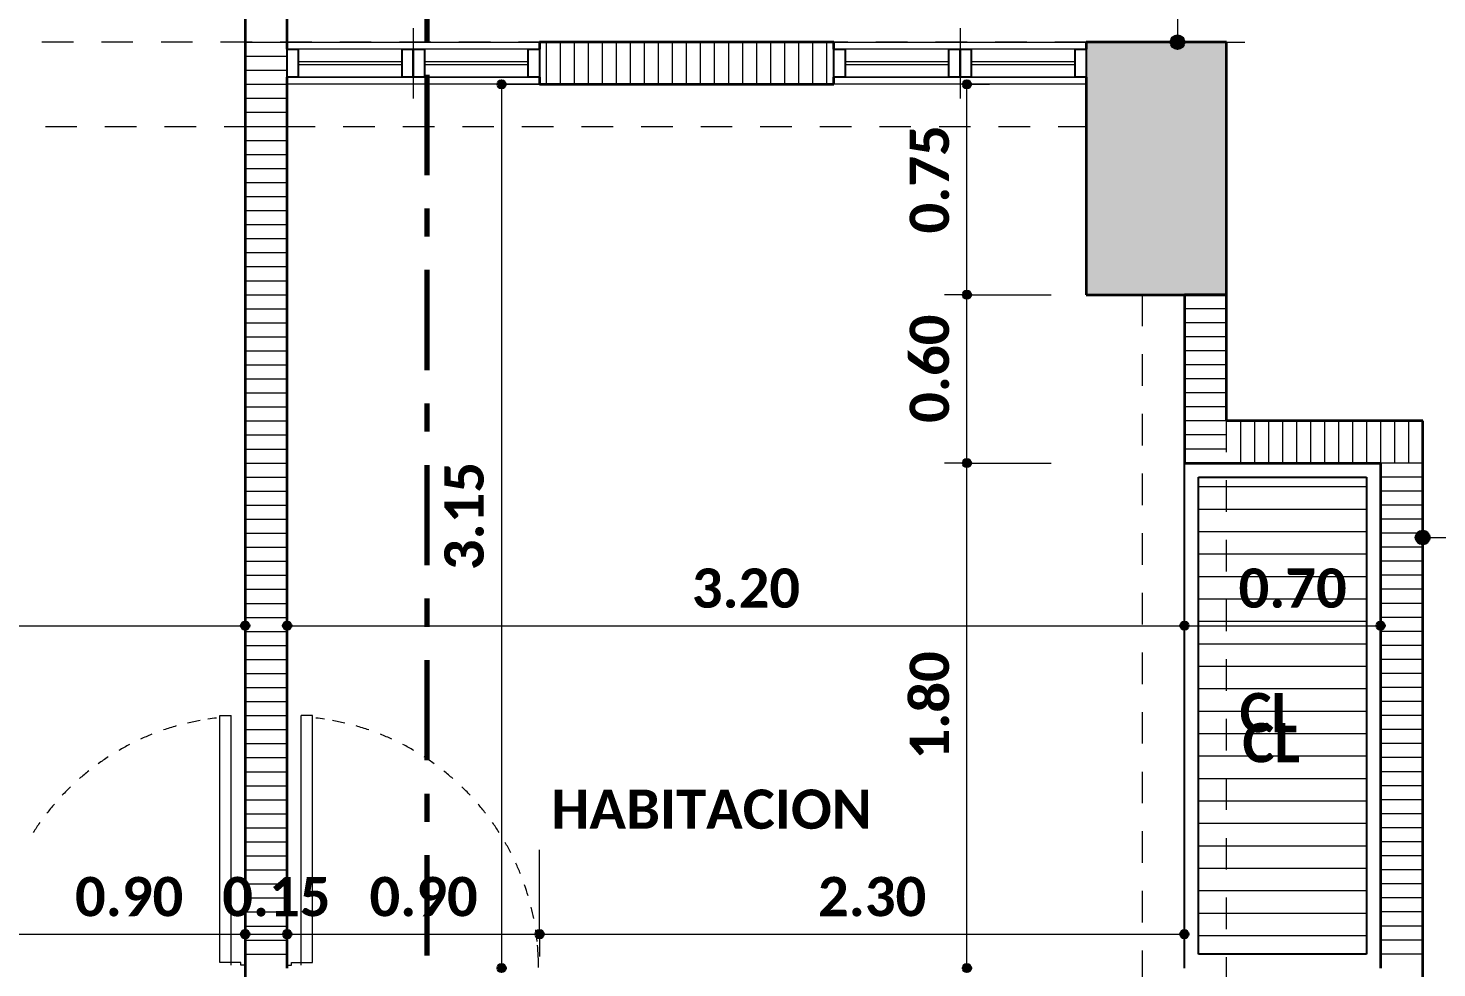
# Model space of a CAD drawing. Header units: metres. Extents: x -144 to 1000, y -717 to 29.
# Drawn here: x 610.31 to 615.34, y -551.67 to -548.33 of the extents above; entities that cross this region are included whole.
import ezdxf

# ---------------------------------------------------------------- set-up
doc = ezdxf.new("R2010")
doc.units = ezdxf.units.M
for name, pattern in [('basculante modificado', [0.18, 0.1125, -0.0675]), ('Dash Dot 3_16_', [0.595313, 0.357187, -0.119063, 0, -0.119063]), ('Derribado', [0.36, 0.24, -0.12])]:
    doc.linetypes.add(name, pattern=pattern)
doc.layers.get('0').update_dxf_attribs({"color": 1})
for name, color, linetype, lineweight in [('A-ANNO-DIMS', 1, 'Continuous', 9), ('A-DETL', 1, 'Continuous', 9), ('A-DETL-GENF', 1, 'Continuous', 9), ('A-DETL-THIN', 1, 'Continuous', 9), ('A-DOOR', 1, 'Continuous', 9), ('A-GENM', 1, 'Continuous', 9), ('A-GLAZ', 1, 'Continuous', 9), ('A-WALL', 4, 'Continuous', 9), ('G-ANNO-SYMB', 1, 'Continuous', 9), ('G-ANNO-TEXT', 2, 'Continuous', 9), ('S-COLS', 7, 'Continuous', 9)]:
    doc.layers.add(name, color=color, linetype=linetype, lineweight=lineweight)
doc.layers.add('A-WALL-PATT', color=7, linetype='Continuous', lineweight=35, true_color=0x9c9c9c)
doc.styles.add('Calibri_B', font='calibrib.ttf', dxfattribs={"height": 0.165})
doc.styles.add('Calibri_B_5', font='calibrib.ttf', dxfattribs={"height": 0.66})

# ---------------------------------------------------------------- blocks, each defined once
blk = doc.blocks.new('P')
at = {"layer": 'A-ANNO-DIMS', "lineweight": 25, "true_color": 0x0000ff}
h = blk.add_hatch(color=5, dxfattribs=at)
edge = h.paths.add_edge_path()
edge.add_arc((609.9877, -485.3688), 0.025, 0, 360)
at = {"layer": 'A-ANNO-DIMS', "lineweight": 25}
h = blk.add_hatch(color=256, dxfattribs=at)
edge = h.paths.add_edge_path()
edge.add_arc((607.5768, -485.519), 0.015, 0, 360)
h = blk.add_hatch(color=256, dxfattribs=at)
edge = h.paths.add_edge_path()
edge.add_arc((609.2366, -485.519), 0.015, 0, 360)
h = blk.add_hatch(color=256, dxfattribs=at)
edge = h.paths.add_edge_path()
edge.add_arc((609.2366, -486.2688), 0.015, 0, 360)
h = blk.add_hatch(color=256, dxfattribs=at)
edge = h.paths.add_edge_path()
edge.add_arc((609.2366, -486.2688), 0.015, 0, 360)
h = blk.add_hatch(color=256, dxfattribs=at)
edge = h.paths.add_edge_path()
edge.add_arc((609.2366, -486.8688), 0.015, 0, 360)
h = blk.add_hatch(color=256, dxfattribs=at)
edge = h.paths.add_edge_path()
edge.add_arc((609.2366, -486.8688), 0.015, 0, 360)
at = {"layer": 'A-ANNO-DIMS', "lineweight": 25, "true_color": 0x0000ff}
h = blk.add_hatch(color=5, dxfattribs=at)
edge = h.paths.add_edge_path()
edge.add_arc((610.8621, -487.1342), 0.025, 0, 360)
at = {"layer": 'A-ANNO-DIMS', "lineweight": 25}
h = blk.add_hatch(color=256, dxfattribs=at)
edge = h.paths.add_edge_path()
edge.add_arc((606.6622, -487.4484), 0.015, 0, 360)
h = blk.add_hatch(color=256, dxfattribs=at)
edge = h.paths.add_edge_path()
edge.add_arc((606.8122, -487.4484), 0.015, 0, 360)
h = blk.add_hatch(color=256, dxfattribs=at)
edge = h.paths.add_edge_path()
edge.add_arc((610.0122, -487.4484), 0.015, 0, 360)
h = blk.add_hatch(color=256, dxfattribs=at)
edge = h.paths.add_edge_path()
edge.add_arc((610.0122, -487.4484), 0.015, 0, 360)
h = blk.add_hatch(color=256, dxfattribs=at)
edge = h.paths.add_edge_path()
edge.add_arc((610.7121, -487.4484), 0.015, 0, 360)
h = blk.add_hatch(color=256, dxfattribs=at)
edge = h.paths.add_edge_path()
edge.add_arc((606.6622, -488.5478), 0.015, 0, 360)
h = blk.add_hatch(color=256, dxfattribs=at)
edge = h.paths.add_edge_path()
edge.add_arc((606.6622, -488.5478), 0.015, 0, 360)
h = blk.add_hatch(color=256, dxfattribs=at)
edge = h.paths.add_edge_path()
edge.add_arc((606.8124, -488.5478), 0.015, 0, 360)
h = blk.add_hatch(color=256, dxfattribs=at)
edge = h.paths.add_edge_path()
edge.add_arc((606.8124, -488.5478), 0.015, 0, 360)
h = blk.add_hatch(color=256, dxfattribs=at)
edge = h.paths.add_edge_path()
edge.add_arc((607.7124, -488.5478), 0.015, 0, 360)
h = blk.add_hatch(color=256, dxfattribs=at)
edge = h.paths.add_edge_path()
edge.add_arc((607.7124, -488.5478), 0.015, 0, 360)
h = blk.add_hatch(color=256, dxfattribs=at)
edge = h.paths.add_edge_path()
edge.add_arc((610.012, -488.5478), 0.015, 0, 360)
h = blk.add_hatch(color=256, dxfattribs=at)
edge = h.paths.add_edge_path()
edge.add_arc((607.5768, -488.6688), 0.015, 0, 360)
h = blk.add_hatch(color=256, dxfattribs=at)
edge = h.paths.add_edge_path()
edge.add_arc((609.2366, -488.6688), 0.015, 0, 360)
at = {"layer": 'S-COLS', "true_color": 0x5b5b5b}
h = blk.add_hatch(color=251, dxfattribs=at)
h.paths.add_polyline_path([(591.8622, -505.1188), (592.3622, -505.1188), (592.3622, -504.2188), (591.8622, -504.2188), (591.8622, -504.9427)])
h.paths.add_polyline_path([(610.1601, -505.1188), (610.162, -505.1188), (610.162, -504.2188), (609.662, -504.2188), (609.662, -505.1188), (610.0712, -505.1188)])
h.paths.add_polyline_path([(600.0622, -505.1187), (600.0622, -504.2187), (599.5622, -504.2187), (599.5622, -505.1187)])
h.paths.add_polyline_path([(595.762, -497.4187), (597.7621, -497.4187), (597.7618, -496.9188), (596.062, -496.9188), (596.062, -494.7688), (597.7623, -494.7688), (597.7618, -494.2688), (595.762, -494.2688), (595.762, -497.3959)])
h.paths.add_polyline_path([(592.1348, -497.4187), (592.3621, -497.4187), (592.3621, -496.7188), (591.8621, -496.7188), (591.8621, -497.4187), (591.9232, -497.4187)])
h.paths.add_polyline_path([(600.0621, -497.4187), (600.0621, -496.5187), (599.5621, -496.5187), (599.5621, -497.4187)])
h.paths.add_polyline_path([(605.9709, -497.4187), (606.3623, -497.4187), (606.3623, -494.2687), (605.8623, -494.2687), (605.8623, -497.4187)])
h.paths.add_polyline_path([(609.7623, -497.4187), (610.1623, -497.4187), (610.1623, -496.7188), (609.7623, -496.7188), (609.7623, -496.9461)])
h.paths.add_polyline_path([(599.5623, -495.1688), (600.0623, -495.1688), (600.0623, -494.2688), (599.5623, -494.2688), (599.5623, -495.1468)])
h.paths.add_polyline_path([(592.137, -494.9688), (592.362, -494.9688), (592.362, -494.2677), (591.862, -494.2688), (591.862, -494.9688), (591.8813, -494.9688)])
h.paths.add_polyline_path([(609.8433, -494.9688), (610.1623, -494.9688), (610.1623, -494.2677), (609.7623, -494.2677), (609.7623, -494.9688)])
h.paths.add_polyline_path([(599.6372, -486.2688), (600.0622, -486.2688), (600.0622, -485.3688), (599.5622, -485.3688), (599.5622, -486.2688)])
h.paths.add_polyline_path([(609.9851, -486.2688), (610.1622, -486.2688), (610.1622, -485.3688), (609.6622, -485.3688), (609.6622, -486.2688), (609.9268, -486.2688)])
h.paths.add_polyline_path([(592.4922, -485.6688), (592.9622, -485.6688), (592.9622, -485.1688), (592.0622, -485.1688), (592.0622, -485.6688), (592.4872, -485.6688)])
at = {"layer": 'A-ANNO-DIMS', "color": 5, "true_color": 0x0000ff}
for p, q in [((609.9877, -481.7617), (609.9877, -485.3688)), ((609.9877, -485.3688), (609.7477, -485.3688)), ((609.9877, -485.3688), (610.2277, -485.3688)), ((610.8621, -487.1342), (610.8621, -486.8942)), ((610.8621, -487.1342), (613.0241, -487.1342)), ((610.8621, -487.1342), (610.8621, -487.3742))]:
    blk.add_line(p, q, dxfattribs=at)
at = {"layer": 'A-ANNO-DIMS'}
for p, q in [((607.5768, -485.519), (607.4968, -485.519)), ((607.5768, -485.519), (607.5768, -488.6688)), ((607.5768, -485.519), (607.8768, -485.519)), ((609.2366, -485.519), (608.9366, -485.519)), ((609.2366, -486.2688), (609.2366, -485.519)), ((609.2366, -485.519), (609.3166, -485.519)), ((609.2366, -486.2688), (609.1566, -486.2688)), ((609.2366, -486.2688), (609.1566, -486.2688)), ((609.2366, -486.8688), (609.2366, -486.2688)), ((609.2366, -486.2688), (609.5366, -486.2688)), ((609.2366, -486.2688), (609.5366, -486.2688)), ((609.2366, -486.8688), (609.1566, -486.8688)), ((609.2366, -486.8688), (609.1566, -486.8688)), ((609.2366, -488.6688), (609.2366, -486.8688)), ((609.2366, -486.8688), (609.5366, -486.8688)), ((609.2366, -486.8688), (609.5366, -486.8688)), ((606.6622, -487.4484), (606.6622, -487.1484)), ((606.8122, -487.4484), (606.8122, -487.1484)), ((610.0122, -487.4484), (610.0122, -487.1484)), ((610.0122, -487.4484), (610.0122, -487.1484)), ((602.6622, -487.4484), (606.6622, -487.4484)), ((606.6622, -487.4484), (606.6622, -487.5284)), ((606.8122, -487.4484), (610.0122, -487.4484)), ((606.8122, -487.4484), (606.8122, -487.5284)), ((610.0122, -487.4484), (610.0122, -487.5284)), ((610.0122, -487.4484), (610.7121, -487.4484)), ((610.0122, -487.4484), (610.0122, -487.5284)), ((610.7121, -487.4484), (610.7121, -487.5284)), ((606.6622, -488.5478), (606.6622, -488.2478)), ((606.6622, -488.5478), (606.6622, -488.2478)), ((606.8124, -488.5478), (606.8124, -488.2478)), ((606.8124, -488.5478), (606.8124, -488.2478)), ((607.7124, -488.5478), (607.7124, -488.2478)), ((607.7124, -488.5478), (607.7124, -488.2478)), ((610.012, -488.5478), (610.012, -488.2478)), ((605.7622, -488.5478), (606.6622, -488.5478)), ((606.6622, -488.5478), (606.6622, -488.6278)), ((606.6622, -488.5478), (606.8124, -488.5478)), ((606.6622, -488.5478), (606.6622, -488.6278)), ((606.8124, -488.5478), (606.8124, -488.6278)), ((606.8124, -488.5478), (607.7124, -488.5478)), ((606.8124, -488.5478), (606.8124, -488.6278)), ((607.7124, -488.5478), (607.7124, -488.6278)), ((607.7124, -488.5478), (610.012, -488.5478)), ((607.7124, -488.5478), (607.7124, -488.6278)), ((610.012, -488.5478), (610.012, -488.6278))]:
    blk.add_line(p, q, dxfattribs=at)
at = {"layer": 'A-ANNO-DIMS', "linetype": 'Derribado'}
blk.add_line((610.7121, -487.4484), (610.7121, -487.1484), dxfattribs=at)
at = {"layer": 'A-ANNO-DIMS', "color": 5, "lineweight": 25, "true_color": 0x0000ff}
for centre in [(609.9877, -485.3688), (610.8621, -487.1342)]:
    blk.add_circle(centre, 0.025, dxfattribs=at)
at = {"layer": 'A-ANNO-DIMS', "lineweight": 25}
for centre in [(607.5768, -485.519), (609.2366, -485.519), (609.2366, -486.2688), (609.2366, -486.2688), (609.2366, -486.8688), (609.2366, -486.8688), (606.6622, -487.4484), (606.8122, -487.4484), (610.0122, -487.4484), (610.0122, -487.4484), (610.7121, -487.4484), (606.6622, -488.5478), (606.6622, -488.5478), (606.8124, -488.5478), (606.8124, -488.5478), (607.7124, -488.5478), (607.7124, -488.5478), (610.012, -488.5478), (607.5768, -488.6688), (609.2366, -488.6688)]:
    blk.add_circle(centre, 0.015, dxfattribs=at)
at = {"layer": 'A-DETL', "color": 7, "linetype": 'basculante modificado'}
for p, q in [((609.6622, -485.3688), (600.0622, -485.3688)), ((602.7621, -485.6688), (609.6622, -485.6688)), ((609.8622, -486.2688), (609.8622, -494.2677)), ((610.1622, -494.2677), (610.1622, -486.2688))]:
    blk.add_line(p, q, dxfattribs=at)
at = {"layer": 'A-DETL-GENF', "lineweight": 25}
for p, q in [((606.8117, -485.394), (606.8517, -485.394)), ((606.8117, -485.494), (606.8117, -485.394)), ((606.8517, -485.394), (606.8517, -485.494)), ((607.2217, -485.394), (607.2617, -485.394)), ((607.2217, -485.494), (607.2217, -485.394)), ((607.2617, -485.394), (607.2617, -485.494)), ((607.2617, -485.394), (607.3017, -485.394)), ((607.2617, -485.494), (607.2617, -485.394)), ((607.3017, -485.394), (607.3017, -485.494)), ((607.6717, -485.394), (607.7117, -485.394)), ((607.6717, -485.494), (607.6717, -485.394)), ((607.7117, -485.394), (607.7117, -485.494)), ((608.7622, -485.394), (608.8022, -485.394)), ((608.7622, -485.494), (608.7622, -485.394)), ((608.8022, -485.394), (608.8022, -485.494)), ((609.1722, -485.394), (609.2122, -485.394)), ((609.1722, -485.494), (609.1722, -485.394)), ((609.2122, -485.394), (609.2122, -485.494)), ((609.2122, -485.394), (609.2522, -485.394)), ((609.2122, -485.494), (609.2122, -485.394)), ((609.2522, -485.394), (609.2522, -485.494)), ((609.6222, -485.394), (609.6622, -485.394)), ((609.6222, -485.494), (609.6222, -485.394)), ((609.6622, -485.394), (609.6622, -485.494)), ((606.8517, -485.494), (606.8117, -485.494)), ((607.2617, -485.494), (607.2217, -485.494)), ((607.3017, -485.494), (607.2617, -485.494)), ((607.7117, -485.494), (607.6717, -485.494)), ((608.8022, -485.494), (608.7622, -485.494)), ((609.2122, -485.494), (609.1722, -485.494)), ((609.2522, -485.494), (609.2122, -485.494)), ((609.6622, -485.494), (609.6222, -485.494))]:
    blk.add_line(p, q, dxfattribs=at)
at = {"layer": 'A-DETL-GENF'}
for p, q in [((607.2217, -485.394), (606.8517, -485.394)), ((607.2217, -485.439), (606.8517, -485.439)), ((607.6717, -485.394), (607.3017, -485.394)), ((607.6717, -485.439), (607.3017, -485.439)), ((609.1722, -485.394), (608.8022, -485.394)), ((609.1722, -485.439), (608.8022, -485.439)), ((609.6222, -485.394), (609.2522, -485.394)), ((609.6222, -485.439), (609.2522, -485.439)), ((607.2217, -485.449), (606.8517, -485.449)), ((607.6717, -485.449), (607.3017, -485.449)), ((609.1722, -485.449), (608.8022, -485.449)), ((609.6222, -485.449), (609.2522, -485.449)), ((607.2217, -485.494), (606.8517, -485.494)), ((607.6717, -485.494), (607.3017, -485.494)), ((609.1722, -485.494), (608.8022, -485.494)), ((609.6222, -485.494), (609.2522, -485.494))]:
    blk.add_line(p, q, dxfattribs=at)
at = {"layer": 'A-DETL-GENF', "color": 251, "true_color": 0x535353}
for p, q in [((610.062, -486.9528), (610.6621, -486.9528)), ((610.062, -487.0328), (610.6621, -487.0328)), ((610.062, -487.1128), (610.6621, -487.1128)), ((610.062, -487.1928), (610.6621, -487.1928)), ((610.062, -487.2728), (610.6621, -487.2728)), ((610.062, -487.3528), (610.6621, -487.3528)), ((610.062, -487.4328), (610.6621, -487.4328)), ((610.062, -487.5128), (610.6621, -487.5128)), ((610.062, -487.5928), (610.6621, -487.5928)), ((610.062, -487.6728), (610.6621, -487.6728)), ((610.062, -487.7528), (610.6621, -487.7528)), ((610.062, -487.8328), (610.6621, -487.8328)), ((610.062, -487.9128), (610.6621, -487.9128)), ((610.062, -487.9928), (610.6621, -487.9928)), ((610.062, -488.0728), (610.6621, -488.0728)), ((610.062, -488.1528), (610.6621, -488.1528)), ((610.062, -488.2328), (610.6621, -488.2328)), ((610.062, -488.3128), (610.6621, -488.3128)), ((610.062, -488.3928), (610.6621, -488.3928)), ((610.062, -488.4728), (610.6621, -488.4728)), ((610.062, -488.5528), (610.6621, -488.5528))]:
    blk.add_line(p, q, dxfattribs=at)
at = {"layer": 'A-DETL-THIN'}
for p, q in [((610.062, -486.9188), (610.062, -488.6188)), ((610.6621, -486.9188), (610.062, -486.9188)), ((610.6621, -488.6188), (610.6621, -486.9188)), ((610.062, -488.6188), (610.6621, -488.6188))]:
    blk.add_line(p, q, dxfattribs=at)
at = {"layer": 'A-DOOR', "lineweight": 15}
for p, q in [((606.5722, -487.7688), (606.6122, -487.7688)), ((606.5722, -488.6488), (606.5722, -487.7688)), ((606.6122, -488.6588), (606.6122, -487.7688)), ((606.9024, -487.7688), (606.8624, -487.7688)), ((606.8624, -488.6588), (606.8624, -487.7688)), ((606.9024, -488.6488), (606.9024, -487.7688)), ((606.6472, -488.6488), (606.5722, -488.6488)), ((606.6472, -488.6588), (606.6472, -488.6488)), ((606.8274, -488.6488), (606.9024, -488.6488)), ((606.8274, -488.6588), (606.8274, -488.6488)), ((606.6622, -488.6588), (606.6472, -488.6588)), ((606.8124, -488.6588), (606.8274, -488.6588))]:
    blk.add_line(p, q, dxfattribs=at)
at = {"layer": 'A-DOOR'}
for centre, start, end in [((606.6607, -488.6667), 100.2582, 103.1511), ((606.6607, -488.6667), 100.2582, 103.1511), ((606.6607, -488.6667), 96.4594, 98.45), ((606.8139, -488.6667), 81.55, 83.5406), ((606.8139, -488.6667), 76.8489, 79.7418), ((606.8139, -488.6667), 76.8489, 79.7418), ((606.6607, -488.6667), 111.7283, 114.5549), ((606.6607, -488.6667), 105.8316, 108.8857), ((606.8139, -488.6667), 71.1143, 74.1684), ((606.8139, -488.6667), 65.4451, 68.2717), ((606.6607, -488.6667), 117.366, 120.1622), ((606.8139, -488.6667), 59.8378, 62.634), ((606.6607, -488.6667), 122.9441, 125.7122), ((606.8139, -488.6667), 54.2878, 57.0559), ((606.6607, -488.6667), 128.4672, 131.2097), ((606.8139, -488.6667), 48.7903, 51.5328), ((606.6607, -488.6667), 133.9406, 136.6605), ((606.8139, -488.6667), 43.3395, 46.0594), ((606.6607, -488.6667), 139.3702, 142.0705), ((606.8139, -488.6667), 37.9295, 40.6298), ((606.6607, -488.6667), 144.7622, 147.4462), ((606.8139, -488.6667), 32.5538, 35.2378), ((606.8139, -488.6667), 27.2056, 29.8767), ((606.8139, -488.6667), 21.8777, 24.5395), ((606.8139, -488.6667), 16.5629, 19.2191), ((606.8139, -488.6667), 11.2538, 13.9081), ((606.8139, -488.6667), 5.9429, 8.5991), ((606.8139, -488.6667), 0, 5.1398)]:
    blk.add_arc(centre, 0.8947, start, end, dxfattribs=at)
at = {"layer": 'A-GENM', "lineweight": 25}
for p, q in [((610.7121, -486.8688), (610.012, -486.8688)), ((610.012, -486.8688), (610.012, -488.6688)), ((610.7121, -488.6688), (610.7121, -486.8688)), ((610.062, -486.9188), (610.6621, -486.9188)), ((610.062, -488.6188), (610.062, -486.9188)), ((610.6621, -486.9188), (610.6621, -488.6188)), ((610.6621, -488.6188), (610.062, -488.6188))]:
    blk.add_line(p, q, dxfattribs=at)
at = {"layer": 'A-GLAZ'}
for p, q in [((607.2617, -485.319), (607.2617, -485.569)), ((609.2122, -485.319), (609.2122, -485.569)), ((606.8117, -485.494), (606.8117, -485.394)), ((607.2617, -485.394), (606.8117, -485.394)), ((607.2617, -485.494), (607.2617, -485.394)), ((607.2617, -485.494), (607.2617, -485.394)), ((607.7117, -485.394), (607.2617, -485.394)), ((607.7117, -485.494), (607.7117, -485.394)), ((608.7622, -485.494), (608.7622, -485.394)), ((609.2122, -485.394), (608.7622, -485.394)), ((609.2122, -485.494), (609.2122, -485.394)), ((609.2122, -485.494), (609.2122, -485.394)), ((609.6622, -485.394), (609.2122, -485.394)), ((609.6622, -485.494), (609.6622, -485.394)), ((606.8117, -485.494), (607.2617, -485.494)), ((607.2617, -485.494), (607.7117, -485.494)), ((608.7622, -485.494), (609.2122, -485.494)), ((609.2122, -485.494), (609.6622, -485.494))]:
    blk.add_line(p, q, dxfattribs=at)
at = {"layer": 'A-WALL', "lineweight": 35}
for p, q in [((606.8122, -485.369), (606.8122, -485.119)), ((606.6622, -485.269), (606.6622, -488.8188)), ((606.8117, -485.394), (606.8117, -485.369)), ((606.8117, -485.369), (606.8122, -485.369)), ((608.7622, -485.369), (607.7117, -485.369)), ((607.7117, -485.369), (607.7117, -485.394)), ((608.7622, -485.394), (608.7622, -485.369)), ((606.8117, -485.519), (606.8117, -485.494)), ((606.8122, -485.519), (606.8117, -485.519)), ((606.8122, -488.6688), (606.8122, -485.519)), ((607.7117, -485.494), (607.7117, -485.519)), ((607.7117, -485.519), (608.7622, -485.519)), ((608.7622, -485.519), (608.7622, -485.494)), ((610.0122, -486.2688), (610.0122, -486.8688)), ((610.1622, -486.2688), (610.0122, -486.2688)), ((610.1622, -486.7188), (610.1622, -486.2688)), ((610.8621, -486.7188), (610.1622, -486.7188)), ((610.8621, -489.9688), (610.8621, -486.7188)), ((610.0122, -486.8688), (610.7121, -486.8688)), ((610.7121, -486.8688), (610.7121, -488.6688))]:
    blk.add_line(p, q, dxfattribs=at)
at = {"layer": 'A-WALL'}
for p, q in [((606.8122, -485.369), (607.7117, -485.369)), ((608.7622, -485.369), (609.6622, -485.369)), ((607.7117, -485.519), (606.8122, -485.519)), ((609.6622, -485.519), (608.7622, -485.519))]:
    blk.add_line(p, q, dxfattribs=at)
at = {"layer": 'A-WALL-PATT', "color": 8, "lineweight": 5, "true_color": 0x727272}
for p, q in [((606.6622, -485.3688), (606.8117, -485.3688)), ((607.7368, -485.519), (607.7368, -485.369)), ((607.7868, -485.519), (607.7868, -485.369)), ((607.8368, -485.519), (607.8368, -485.369)), ((607.8868, -485.519), (607.8868, -485.369)), ((607.9368, -485.519), (607.9368, -485.369)), ((607.9868, -485.519), (607.9868, -485.369)), ((608.0368, -485.519), (608.0368, -485.369)), ((608.0868, -485.519), (608.0868, -485.369)), ((608.1368, -485.519), (608.1368, -485.369)), ((608.1868, -485.519), (608.1868, -485.369)), ((608.2368, -485.519), (608.2368, -485.369)), ((608.2868, -485.519), (608.2868, -485.369)), ((608.3368, -485.519), (608.3368, -485.369)), ((608.3868, -485.519), (608.3868, -485.369)), ((608.4368, -485.519), (608.4368, -485.369)), ((608.4868, -485.519), (608.4868, -485.369)), ((608.5368, -485.519), (608.5368, -485.369)), ((608.5868, -485.519), (608.5868, -485.369)), ((608.6368, -485.519), (608.6368, -485.369)), ((608.6868, -485.519), (608.6868, -485.369)), ((608.7368, -485.519), (608.7368, -485.369)), ((606.6622, -485.4188), (606.8118, -485.4188)), ((606.6622, -485.4688), (606.8118, -485.4688)), ((606.6622, -485.5188), (606.8118, -485.5188)), ((606.6622, -485.5688), (606.8118, -485.5688)), ((606.6622, -485.6188), (606.8118, -485.6188)), ((606.6622, -485.6688), (606.8118, -485.6688)), ((606.6622, -485.7188), (606.8118, -485.7188)), ((606.6622, -485.7688), (606.8118, -485.7688)), ((606.6622, -485.8188), (606.8118, -485.8188)), ((606.6622, -485.8688), (606.8118, -485.8688)), ((606.6622, -485.9188), (606.8118, -485.9188)), ((606.6622, -485.9688), (606.8118, -485.9688)), ((606.6622, -486.0188), (606.8118, -486.0188)), ((606.6622, -486.0688), (606.8118, -486.0688)), ((606.6622, -486.1188), (606.8118, -486.1188)), ((606.6622, -486.1688), (606.8119, -486.1688)), ((606.6622, -486.2188), (606.8119, -486.2188)), ((606.6622, -486.2688), (606.8119, -486.2688)), ((610.1622, -486.2688), (610.0122, -486.2688)), ((606.6622, -486.3188), (606.8119, -486.3188)), ((610.1622, -486.3188), (610.0122, -486.3188)), ((606.6622, -486.3688), (606.8119, -486.3688)), ((610.1622, -486.3688), (610.0122, -486.3688)), ((606.6622, -486.4188), (606.8119, -486.4188)), ((610.1622, -486.4188), (610.0122, -486.4188)), ((606.6622, -486.4688), (606.8119, -486.4688)), ((610.1622, -486.4688), (610.0122, -486.4688)), ((606.6622, -486.5188), (606.8119, -486.5188)), ((610.1622, -486.5188), (610.0122, -486.5188)), ((606.6622, -486.5688), (606.8119, -486.5688)), ((610.1622, -486.5688), (610.0122, -486.5688)), ((606.6622, -486.6188), (606.8119, -486.6188)), ((610.1622, -486.6188), (610.0122, -486.6188)), ((606.6622, -486.6688), (606.8119, -486.6688)), ((610.1622, -486.6688), (610.0122, -486.6688)), ((606.6622, -486.7188), (606.8119, -486.7188)), ((610.1622, -486.7188), (610.0122, -486.7188)), ((610.2118, -486.7188), (610.2118, -486.8688)), ((610.2618, -486.7188), (610.2618, -486.8688)), ((610.3118, -486.7188), (610.3118, -486.8688)), ((610.3618, -486.7188), (610.3618, -486.8688)), ((610.4118, -486.7188), (610.4118, -486.8688)), ((610.4618, -486.7188), (610.4618, -486.8688)), ((610.5118, -486.7188), (610.5118, -486.8688)), ((610.5618, -486.7188), (610.5618, -486.8688)), ((610.6118, -486.7188), (610.6118, -486.8688)), ((610.6618, -486.7188), (610.6618, -486.8688)), ((610.7118, -486.7188), (610.7118, -486.8688)), ((610.7618, -486.7188), (610.7618, -486.8688)), ((610.8118, -486.7188), (610.8118, -486.8688)), ((610.8618, -486.7188), (610.8618, -486.8688)), ((606.6622, -486.7688), (606.8119, -486.7688)), ((610.1622, -486.7688), (610.0122, -486.7688)), ((606.6622, -486.8188), (606.8119, -486.8188)), ((610.1622, -486.8188), (610.0122, -486.8188)), ((606.6622, -486.8688), (606.8119, -486.8688)), ((610.8621, -486.8688), (610.7121, -486.8688)), ((606.6622, -486.9188), (606.812, -486.9188)), ((610.8621, -486.9188), (610.7121, -486.9188)), ((606.6622, -486.9688), (606.812, -486.9688)), ((610.8621, -486.9688), (610.7121, -486.9688)), ((606.6622, -487.0188), (606.812, -487.0188)), ((610.8621, -487.0188), (610.7121, -487.0188)), ((606.6622, -487.0688), (606.812, -487.0688)), ((610.8621, -487.0688), (610.7121, -487.0688)), ((606.6622, -487.1188), (606.812, -487.1188)), ((610.8621, -487.1188), (610.7121, -487.1188)), ((606.6622, -487.1688), (606.812, -487.1688)), ((610.8621, -487.1688), (610.7121, -487.1688)), ((606.6622, -487.2188), (606.812, -487.2188)), ((610.8621, -487.2188), (610.7121, -487.2188)), ((606.6622, -487.2688), (606.812, -487.2688)), ((610.8621, -487.2688), (610.7121, -487.2688)), ((606.6622, -487.3188), (606.812, -487.3188)), ((610.8621, -487.3188), (610.7121, -487.3188)), ((606.6622, -487.3688), (606.812, -487.3688)), ((610.8621, -487.3688), (610.7121, -487.3688)), ((606.6622, -487.4188), (606.812, -487.4188)), ((610.8621, -487.4188), (610.7121, -487.4188)), ((606.6622, -487.4688), (606.812, -487.4688)), ((610.8621, -487.4688), (610.7121, -487.4688)), ((606.6622, -487.5188), (606.812, -487.5188)), ((610.8621, -487.5188), (610.7121, -487.5188)), ((606.6622, -487.5688), (606.812, -487.5688)), ((610.8621, -487.5688), (610.7121, -487.5688)), ((606.6622, -487.6188), (606.812, -487.6188)), ((610.8621, -487.6188), (610.7121, -487.6188)), ((606.6622, -487.6688), (606.8121, -487.6688)), ((610.8621, -487.6688), (610.7121, -487.6688)), ((606.6622, -487.7188), (606.8121, -487.7188)), ((610.8621, -487.7188), (610.7121, -487.7188)), ((606.6622, -487.7688), (606.8121, -487.7688)), ((610.8621, -487.7688), (610.7121, -487.7688)), ((606.6622, -487.8188), (606.8121, -487.8188)), ((610.8621, -487.8188), (610.7121, -487.8188)), ((606.6622, -487.8688), (606.8121, -487.8688)), ((610.8621, -487.8688), (610.7121, -487.8688)), ((606.6622, -487.9188), (606.8121, -487.9188)), ((610.8621, -487.9188), (610.7121, -487.9188)), ((606.6622, -487.9688), (606.8121, -487.9688)), ((610.8621, -487.9688), (610.7121, -487.9688)), ((606.6622, -488.0188), (606.8121, -488.0188)), ((610.8621, -488.0188), (610.7121, -488.0188)), ((606.6622, -488.0688), (606.8121, -488.0688)), ((610.8621, -488.0688), (610.7121, -488.0688)), ((606.6622, -488.1188), (606.8121, -488.1188)), ((610.8621, -488.1188), (610.7121, -488.1188)), ((606.6622, -488.1688), (606.8121, -488.1688)), ((610.8621, -488.1688), (610.7121, -488.1688)), ((606.6622, -488.2188), (606.8121, -488.2188)), ((610.8621, -488.2188), (610.7121, -488.2188)), ((606.6622, -488.2688), (606.8121, -488.2688)), ((610.8621, -488.2688), (610.7121, -488.2688)), ((606.6622, -488.3188), (606.8121, -488.3188)), ((610.8621, -488.3188), (610.7121, -488.3188)), ((606.6622, -488.3688), (606.8121, -488.3688)), ((610.8621, -488.3688), (610.7121, -488.3688)), ((606.6622, -488.4188), (606.8122, -488.4188)), ((610.8621, -488.4188), (610.7121, -488.4188)), ((606.6622, -488.4688), (606.8122, -488.4688)), ((610.8621, -488.4688), (610.7121, -488.4688)), ((606.6622, -488.5188), (606.8122, -488.5188)), ((610.8621, -488.5188), (610.7121, -488.5188)), ((606.6622, -488.5688), (606.8122, -488.5688)), ((610.8621, -488.5688), (610.7121, -488.5688)), ((606.6622, -488.6188), (606.8122, -488.6188)), ((610.8621, -488.6188), (610.7121, -488.6188))]:
    blk.add_line(p, q, dxfattribs=at)
at = {"layer": 'G-ANNO-SYMB', "linetype": 'Dash Dot 3_16_', "lineweight": 70}
blk.add_line((607.31, -484.0945), (607.31, -491.6772), dxfattribs=at)
at = {"layer": 'S-COLS', "lineweight": 35}
for p, q in [((610.1622, -485.3688), (609.6622, -485.3688)), ((609.6622, -485.3688), (609.6622, -485.394)), ((610.1622, -486.2688), (610.1622, -485.3688)), ((609.6622, -485.494), (609.6622, -486.2688)), ((609.6622, -486.2688), (610.1622, -486.2688))]:
    blk.add_line(p, q, dxfattribs=at)
at = {"layer": 'A-ANNO-DIMS', "char_height": 0.14, "width": 0.376134, "attachment_point": 1, "rotation": 90, "line_spacing_factor": 1.158048, "style": 'Calibri_B_5'}
for s, insert in [('0.75', (609.0326, -486.0506)), ('0.60', (609.0326, -486.7255)), ('3.15', (607.3728, -487.2506)), ('1.80', (609.0326, -487.9255))]:
    blk.add_mtext(s, dxfattribs=dict(at, insert=insert))
at = {"layer": 'A-ANNO-DIMS', "char_height": 0.14, "width": 0.376134, "attachment_point": 1, "line_spacing_factor": 1.158048, "style": 'Calibri_B_5'}
for s, insert in [('3.20', (608.2555, -487.2444)), ('0.70', (610.2054, -487.2444)), ('0.90', (606.0555, -488.3438)), ('0.15', (606.5806, -488.3438)), ('0.90', (607.1057, -488.3438)), ('2.30', (608.7055, -488.3438))]:
    blk.add_mtext(s, dxfattribs=dict(at, insert=insert))
at = {"layer": 'G-ANNO-TEXT', "style": 'Calibri_B'}
for s, p in [('CL', (610.2091, -487.828)), ('CL', (610.2191, -487.9355)), ('HABITACION', (607.7537, -488.1724))]:
    blk.add_text(s, height=0.14, dxfattribs=at).set_placement(p)

msp = doc.modelspace()

# ---------------------------------------------------------------- block references
at = {"color": 3}
msp.add_blockref('P', (4.4238, -63.007), dxfattribs=at)

doc.saveas('drawing.dxf')
